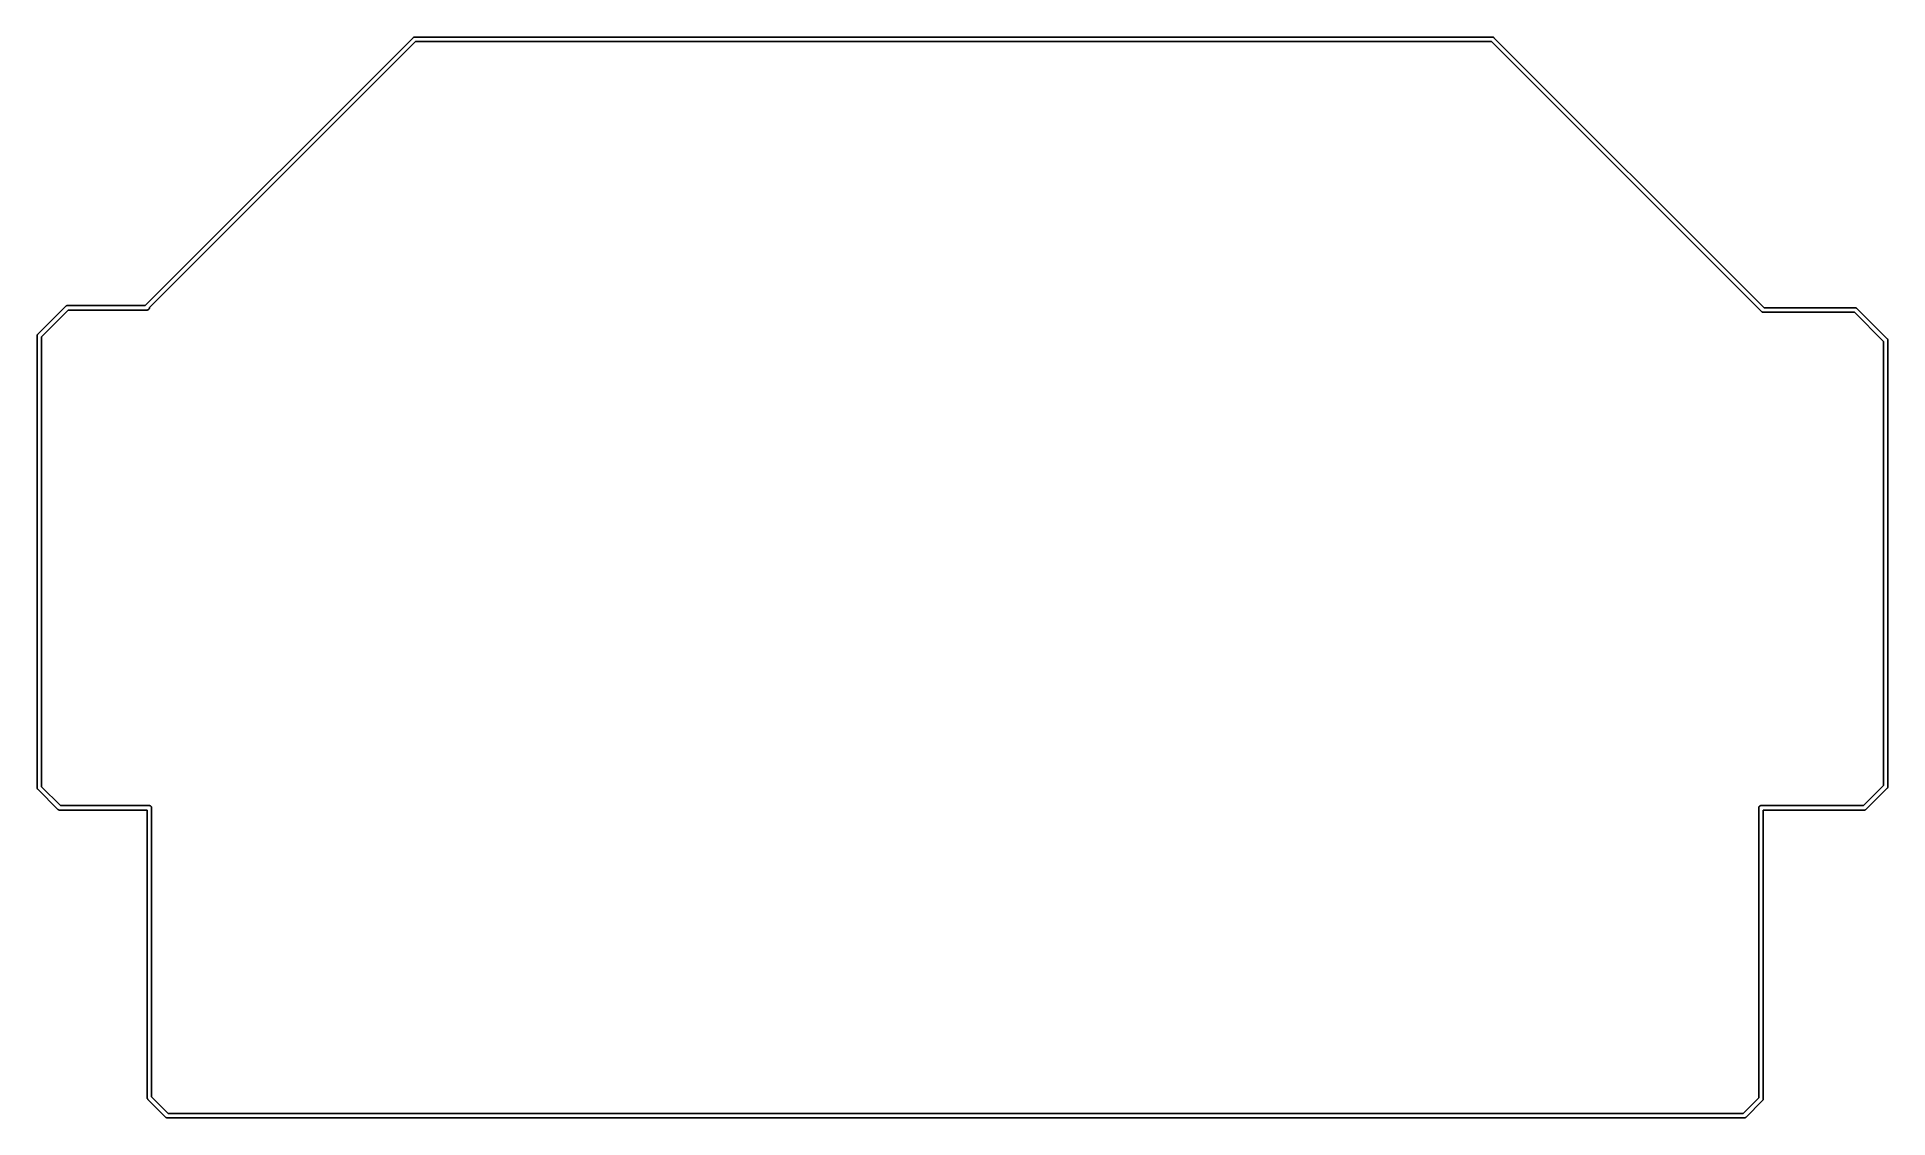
# Model space of a CAD drawing. Extents: x 93.8 to 176.2, y -110 to -61.9.
import ezdxf

# ---------------------------------------------------------------- set-up
doc = ezdxf.new("R2010")
doc.units = 0
doc.header["$MEASUREMENT"] = 0
doc.layers.add('BLACK', color=7, linetype='CONTINUOUS')

msp = doc.modelspace()

# ---------------------------------------------------------------- linework, layer by layer
at = {"layer": 'Black'}
for p, q in [((98.6793, -73.7793), (110.579, -61.8793)), ((110.691, -62.05), (98.8485, -73.8929)), ((110.579, -61.8793), (110.583, -61.8768)), ((110.583, -61.8768), (110.586, -61.8734)), ((110.586, -61.8734), (110.597, -61.8669)), ((110.597, -61.8669), (110.608, -61.8594)), ((110.608, -61.8594), (110.612, -61.8582)), ((110.612, -61.8582), (110.616, -61.856)), ((110.616, -61.856), (110.629, -61.8538)), ((110.629, -61.8538), (110.641, -61.8504)), ((110.641, -61.8504), (110.646, -61.8508)), ((110.646, -61.8508), (110.65, -61.85)), ((110.65, -61.85), (158.6, -61.85)), ((158.559, -62.05), (110.691, -62.05)), ((170.579, -74.0707), (158.559, -62.05)), ((158.6, -61.85), (158.604, -61.8508)), ((158.604, -61.8508), (158.609, -61.8504)), ((158.609, -61.8504), (158.621, -61.8538)), ((158.621, -61.8538), (158.634, -61.856)), ((158.634, -61.856), (158.638, -61.8582)), ((158.638, -61.8582), (158.642, -61.8594)), ((158.642, -61.8594), (158.653, -61.8669)), ((158.653, -61.8669), (158.664, -61.8734)), ((158.664, -61.8734), (158.667, -61.8768)), ((158.667, -61.8768), (158.671, -61.8793)), ((158.671, -61.8793), (170.691, -73.9)), ((93.8793, -75.0793), (95.1293, -73.8293)), ((95.2414, -74), (94.05, -75.1914)), ((95.1293, -73.8293), (95.1329, -73.8268)), ((95.1329, -73.8268), (95.1357, -73.8234)), ((95.1357, -73.8234), (95.147, -73.8169)), ((95.147, -73.8169), (95.1577, -73.8094)), ((95.1577, -73.8094), (95.162, -73.8082)), ((95.162, -73.8082), (95.1658, -73.806)), ((95.1658, -73.806), (95.1787, -73.8038)), ((95.1787, -73.8038), (95.1913, -73.8004)), ((95.1913, -73.8004), (95.1957, -73.8008)), ((95.1957, -73.8008), (95.2, -73.8)), ((95.2, -73.8), (95.5, -73.8)), ((95.5, -74), (95.2414, -74)), ((95.5, -73.8), (98.6648, -73.8)), ((98.75, -74), (95.5, -74)), ((98.6648, -73.8), (98.6793, -73.7793)), ((98.7842, -73.994), (98.75, -74)), ((98.8143, -73.9766), (98.7842, -73.994)), ((98.8366, -73.95), (98.8143, -73.9766)), ((98.8485, -73.9174), (98.8366, -73.95)), ((98.8485, -73.8929), (98.8485, -73.9174)), ((170.583, -74.0732), (170.579, -74.0707)), ((170.586, -74.0766), (170.583, -74.0732)), ((170.597, -74.0831), (170.586, -74.0766)), ((170.608, -74.0906), (170.597, -74.0831)), ((170.612, -74.0918), (170.608, -74.0906)), ((170.616, -74.094), (170.612, -74.0918)), ((170.629, -74.0962), (170.616, -74.094)), ((170.641, -74.0996), (170.629, -74.0962)), ((170.646, -74.0992), (170.641, -74.0996)), ((170.65, -74.1), (170.646, -74.0992)), ((174.709, -74.1), (170.65, -74.1)), ((170.691, -73.9), (174.75, -73.9)), ((176, -75.3914), (174.709, -74.1)), ((174.75, -73.9), (174.754, -73.9008)), ((174.754, -73.9008), (174.759, -73.9004)), ((174.759, -73.9004), (174.771, -73.9038)), ((174.771, -73.9038), (174.784, -73.906)), ((174.784, -73.906), (174.788, -73.9082)), ((174.788, -73.9082), (174.792, -73.9094)), ((174.792, -73.9094), (174.803, -73.9169)), ((174.803, -73.9169), (174.814, -73.9234)), ((174.814, -73.9234), (174.817, -73.9268)), ((174.817, -73.9268), (174.821, -73.9293)), ((174.821, -73.9293), (176.171, -75.2793)), ((93.85, -75.15), (93.8508, -75.1457)), ((93.85, -95.25), (93.85, -75.15)), ((93.8504, -75.1413), (93.8538, -75.1287)), ((93.8508, -75.1457), (93.8504, -75.1413)), ((93.8538, -75.1287), (93.856, -75.1158)), ((93.856, -75.1158), (93.8582, -75.112)), ((93.8582, -75.112), (93.8594, -75.1077)), ((93.8594, -75.1077), (93.8669, -75.097)), ((93.8669, -75.097), (93.8734, -75.0857)), ((93.8734, -75.0857), (93.8768, -75.0829)), ((93.8768, -75.0829), (93.8793, -75.0793)), ((94.05, -75.1914), (94.05, -95.2086)), ((176, -75.85), (176, -75.3914)), ((176.171, -75.2793), (176.173, -75.2829)), ((176.173, -75.2829), (176.177, -75.2857)), ((176.177, -75.2857), (176.183, -75.297)), ((176.183, -75.297), (176.191, -75.3077)), ((176.191, -75.3077), (176.192, -75.312)), ((176.192, -75.312), (176.194, -75.3158)), ((176.194, -75.3158), (176.196, -75.3287)), ((176.196, -75.3287), (176.2, -75.3413)), ((176.2, -75.3413), (176.199, -75.3457)), ((176.199, -75.3457), (176.2, -75.35)), ((176.2, -75.35), (176.2, -75.85)), ((176, -95.1586), (176, -75.85)), ((176.2, -75.85), (176.2, -95.2)), ((93.8508, -95.2543), (93.85, -95.25)), ((93.8504, -95.2587), (93.8508, -95.2543)), ((93.8538, -95.2713), (93.8504, -95.2587)), ((93.856, -95.2842), (93.8538, -95.2713)), ((93.8582, -95.288), (93.856, -95.2842)), ((93.8594, -95.2923), (93.8582, -95.288)), ((93.8669, -95.303), (93.8594, -95.2923)), ((93.8734, -95.3143), (93.8669, -95.303)), ((93.8768, -95.3171), (93.8734, -95.3143)), ((93.8793, -95.3207), (93.8768, -95.3171)), ((94.7793, -96.2207), (93.8793, -95.3207)), ((94.05, -95.2086), (94.8914, -96.05)), ((175.109, -96.05), (176, -95.1586)), ((176.171, -95.2707), (175.221, -96.2207)), ((176.173, -95.2671), (176.171, -95.2707)), ((176.177, -95.2643), (176.173, -95.2671)), ((176.183, -95.253), (176.177, -95.2643)), ((176.191, -95.2423), (176.183, -95.253)), ((176.192, -95.238), (176.191, -95.2423)), ((176.194, -95.2342), (176.192, -95.238)), ((176.196, -95.2213), (176.194, -95.2342)), ((176.2, -95.2087), (176.196, -95.2213)), ((176.2, -95.2), (176.199, -95.2043)), ((176.199, -95.2043), (176.2, -95.2087)), ((94.7829, -96.2232), (94.7793, -96.2207)), ((94.7857, -96.2266), (94.7829, -96.2232)), ((94.797, -96.2331), (94.7857, -96.2266)), ((94.8077, -96.2406), (94.797, -96.2331)), ((94.812, -96.2418), (94.8077, -96.2406)), ((94.8158, -96.244), (94.812, -96.2418)), ((94.8287, -96.2462), (94.8158, -96.244)), ((94.8413, -96.2496), (94.8287, -96.2462)), ((94.8457, -96.2492), (94.8413, -96.2496)), ((94.85, -96.25), (94.8457, -96.2492)), ((95.15, -96.25), (94.85, -96.25)), ((94.8914, -96.05), (95.15, -96.05)), ((95.15, -96.05), (98.85, -96.05)), ((98.75, -96.25), (95.15, -96.25)), ((98.75, -109.05), (98.75, -96.25)), ((98.85, -96.05), (98.8586, -96.0515)), ((98.8586, -96.0515), (98.8674, -96.0515)), ((98.8674, -96.0515), (98.8756, -96.0545)), ((98.8756, -96.0545), (98.8842, -96.056)), ((98.8842, -96.056), (98.8918, -96.0604)), ((98.8918, -96.0604), (98.9, -96.0634)), ((98.9, -96.0634), (98.9067, -96.069)), ((98.9067, -96.069), (98.9143, -96.0734)), ((98.9143, -96.0734), (98.9199, -96.0801)), ((98.9199, -96.0801), (98.9266, -96.0857)), ((98.9266, -96.0857), (98.931, -96.0933)), ((98.931, -96.0933), (98.9366, -96.1)), ((98.9366, -96.1), (98.9396, -96.1082)), ((98.9396, -96.1082), (98.944, -96.1158)), ((98.944, -96.1158), (98.9455, -96.1244)), ((98.9455, -96.1244), (98.9485, -96.1326)), ((98.9485, -96.1326), (98.9485, -96.1414)), ((98.9485, -96.1414), (98.95, -96.15)), ((98.95, -96.15), (98.95, -109.009)), ((170.45, -96.15), (170.452, -96.1414)), ((170.45, -109.059), (170.45, -96.15)), ((170.452, -96.1326), (170.455, -96.1244)), ((170.452, -96.1414), (170.452, -96.1326)), ((170.455, -96.1244), (170.456, -96.1158)), ((170.456, -96.1158), (170.46, -96.1082)), ((170.46, -96.1082), (170.463, -96.1)), ((170.463, -96.1), (170.469, -96.0933)), ((170.469, -96.0933), (170.473, -96.0857)), ((170.473, -96.0857), (170.48, -96.0801)), ((170.48, -96.0801), (170.486, -96.0734)), ((170.486, -96.0734), (170.493, -96.069)), ((170.493, -96.069), (170.5, -96.0634)), ((170.5, -96.0634), (170.508, -96.0604)), ((170.508, -96.0604), (170.516, -96.056)), ((170.516, -96.056), (170.524, -96.0545)), ((170.524, -96.0545), (170.533, -96.0515)), ((170.533, -96.0515), (170.541, -96.0515)), ((170.541, -96.0515), (170.55, -96.05)), ((170.55, -96.05), (175.109, -96.05)), ((175.15, -96.25), (170.65, -96.25)), ((170.65, -96.25), (170.65, -109.1)), ((175.154, -96.2492), (175.15, -96.25)), ((175.159, -96.2496), (175.154, -96.2492)), ((175.171, -96.2462), (175.159, -96.2496)), ((175.184, -96.244), (175.171, -96.2462)), ((175.188, -96.2418), (175.184, -96.244)), ((175.192, -96.2406), (175.188, -96.2418)), ((175.203, -96.2331), (175.192, -96.2406)), ((175.214, -96.2266), (175.203, -96.2331)), ((175.217, -96.2232), (175.214, -96.2266)), ((175.221, -96.2207), (175.217, -96.2232)), ((98.7508, -109.054), (98.75, -109.05)), ((98.7504, -109.059), (98.7508, -109.054)), ((98.7538, -109.071), (98.7504, -109.059)), ((98.756, -109.084), (98.7538, -109.071)), ((98.7582, -109.088), (98.756, -109.084)), ((98.7594, -109.092), (98.7582, -109.088)), ((98.7669, -109.103), (98.7594, -109.092)), ((98.7734, -109.114), (98.7669, -109.103)), ((98.7768, -109.117), (98.7734, -109.114)), ((98.7793, -109.121), (98.7768, -109.117)), ((99.5793, -109.921), (98.7793, -109.121)), ((98.95, -109.009), (99.6914, -109.75)), ((169.759, -109.75), (170.45, -109.059)), ((170.621, -109.171), (169.871, -109.921)), ((170.623, -109.167), (170.621, -109.171)), ((170.627, -109.164), (170.623, -109.167)), ((170.633, -109.153), (170.627, -109.164)), ((170.641, -109.142), (170.633, -109.153)), ((170.642, -109.138), (170.641, -109.142)), ((170.644, -109.134), (170.642, -109.138)), ((170.646, -109.121), (170.644, -109.134)), ((170.65, -109.109), (170.646, -109.121)), ((170.65, -109.1), (170.649, -109.104)), ((170.649, -109.104), (170.65, -109.109)), ((99.5829, -109.923), (99.5793, -109.921)), ((99.5857, -109.927), (99.5829, -109.923)), ((99.597, -109.933), (99.5857, -109.927)), ((99.6077, -109.941), (99.597, -109.933)), ((99.612, -109.942), (99.6077, -109.941)), ((99.6158, -109.944), (99.612, -109.942)), ((99.6287, -109.946), (99.6158, -109.944)), ((99.6413, -109.95), (99.6287, -109.946)), ((99.6457, -109.949), (99.6413, -109.95)), ((99.65, -109.95), (99.6457, -109.949)), ((169.8, -109.95), (99.65, -109.95)), ((99.6914, -109.75), (169.759, -109.75)), ((169.804, -109.949), (169.8, -109.95)), ((169.809, -109.95), (169.804, -109.949)), ((169.821, -109.946), (169.809, -109.95)), ((169.834, -109.944), (169.821, -109.946)), ((169.838, -109.942), (169.834, -109.944)), ((169.842, -109.941), (169.838, -109.942)), ((169.853, -109.933), (169.842, -109.941)), ((169.864, -109.927), (169.853, -109.933)), ((169.867, -109.923), (169.864, -109.927)), ((169.871, -109.921), (169.867, -109.923))]:
    msp.add_line(p, q, dxfattribs=at)

doc.saveas('drawing.dxf')
